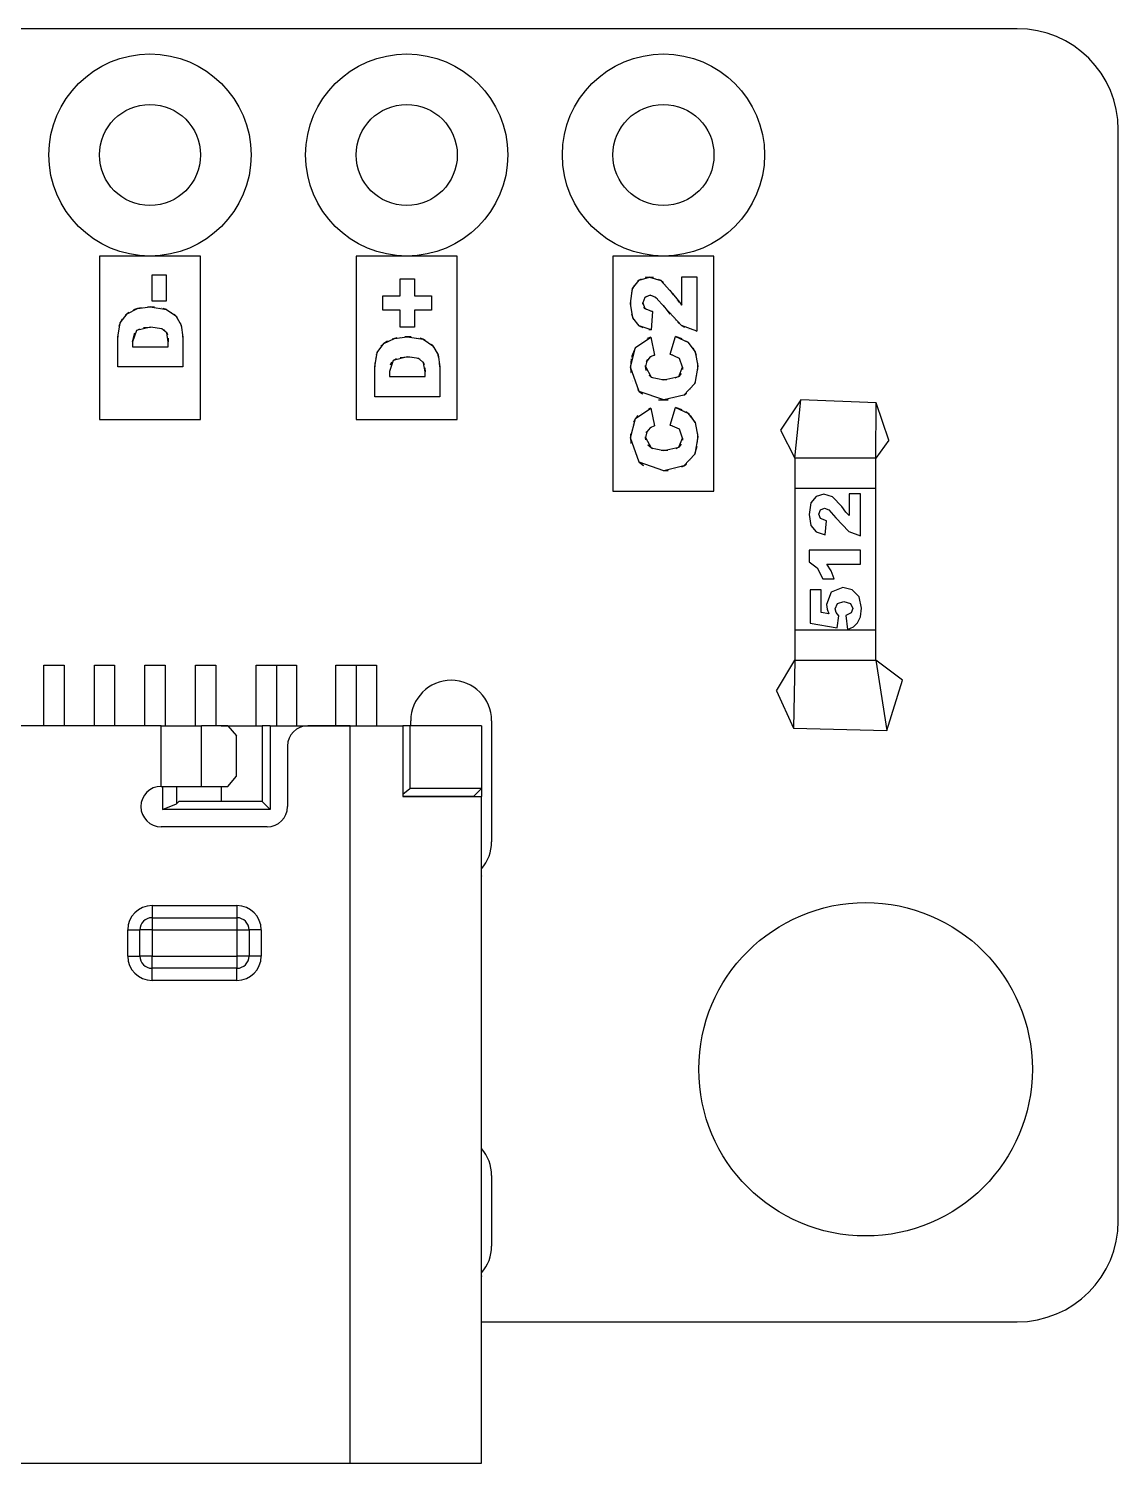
# Model space of a CAD drawing. Extents: x 0 to 21.7, y -1.4 to 12.8.
# Drawn here: x 10.92 to 21.7, y -1.4 to 12.8 of the extents above; entities that cross this region are included whole.
import ezdxf

# ---------------------------------------------------------------- set-up
doc = ezdxf.new("R2010")
doc.units = 0
doc.layers.get('0').update_dxf_attribs({"linetype": 'continuous'})

# ---------------------------------------------------------------- blocks, each defined once
blk = doc.blocks.new('FACEFEAT')
at = {"color": 0}
for p, q in [((20.7, 12.8), (1, 12.8)), ((21.7, 1), (21.7, 11.8)), ((12.62, 10.55), (11.62, 10.55)), ((11.62, 10.55), (11.62, 8.932)), ((12.62, 8.932), (12.62, 10.55)), ((15.16, 10.55), (14.16, 10.55)), ((14.16, 10.55), (14.16, 8.932)), ((15.16, 8.932), (15.16, 10.55)), ((16.7, 10.55), (16.7, 8.223)), ((17.7, 10.55), (16.7, 10.55)), ((17.7, 8.223), (17.7, 10.55)), ((12.142, 10.104), (12.142, 10.365)), ((12.142, 10.365), (12.28, 10.365)), ((12.28, 10.365), (12.28, 10.104)), ((14.595, 10.156), (14.595, 10.325)), ((14.595, 10.325), (14.737, 10.325)), ((14.737, 10.325), (14.737, 10.156)), ((17.383, 10.065), (17.383, 10.345)), ((17.383, 10.345), (17.529, 10.345)), ((17.529, 10.345), (17.529, 9.807)), ((12.28, 10.104), (12.142, 10.104)), ((14.425, 10.014), (14.425, 10.156)), ((14.425, 10.156), (14.595, 10.156)), ((14.737, 10.156), (14.905, 10.156)), ((14.905, 10.156), (14.905, 10.014)), ((14.595, 10.014), (14.425, 10.014)), ((14.595, 9.845), (14.595, 10.014)), ((14.905, 10.014), (14.737, 10.014)), ((14.737, 10.014), (14.737, 9.845)), ((17.093, 10), (17.079, 9.82)), ((14.737, 9.845), (14.595, 9.845)), ((11.801, 9.452), (11.801, 9.748)), ((11.947, 9.701), (11.947, 9.651)), ((12.3, 9.651), (12.3, 9.7)), ((12.446, 9.748), (12.446, 9.452)), ((17.074, 9.746), (17.113, 9.57)), ((17.265, 9.578), (17.318, 9.753)), ((11.947, 9.651), (12.3, 9.651)), ((12.446, 9.452), (11.801, 9.452)), ((14.343, 9.157), (14.343, 9.453)), ((14.489, 9.406), (14.489, 9.357)), ((14.841, 9.357), (14.841, 9.405)), ((14.988, 9.453), (14.988, 9.157)), ((14.489, 9.357), (14.841, 9.357)), ((14.988, 9.157), (14.343, 9.157)), ((18.5, 8.55), (18.559, 9.126)), ((19.3, 8.55), (19.304, 9.098)), ((17.074, 9.045), (17.113, 8.869)), ((17.265, 8.877), (17.318, 9.052)), ((11.62, 8.932), (12.62, 8.932)), ((14.16, 8.932), (15.16, 8.932)), ((19.3, 8.55), (18.5, 8.55)), ((18.5, 8.55), (18.5, 8.25)), ((19.3, 8.25), (19.3, 8.55)), ((19.3, 8.25), (18.5, 8.25)), ((18.5, 8.25), (18.5, 6.85)), ((19.3, 6.85), (19.3, 8.25)), ((16.7, 8.223), (17.7, 8.223)), ((19.037, 8.197), (19.037, 7.98)), ((19.15, 8.197), (19.037, 8.197)), ((19.15, 7.78), (19.15, 8.197)), ((18.801, 7.791), (18.812, 7.93)), ((19.15, 7.639), (18.641, 7.639)), ((18.641, 7.639), (18.641, 7.524)), ((19.15, 7.499), (19.15, 7.639)), ((18.817, 7.499), (19.15, 7.499)), ((18.65, 7.245), (18.65, 6.915)), ((18.761, 7.245), (18.65, 7.245)), ((18.761, 7.021), (18.761, 7.245)), ((18.776, 7.353), (18.889, 7.353)), ((18.836, 7.009), (18.761, 7.021)), ((18.919, 6.871), (18.936, 6.989)), ((19.005, 6.993), (19.02, 6.853)), ((18.5, 6.85), (19.3, 6.85)), ((18.5, 6.85), (18.5, 6.55)), ((18.65, 6.915), (18.919, 6.871)), ((19.3, 6.55), (19.3, 6.85)), ((18.5, 6.55), (18.485, 5.875)), ((18.5, 6.55), (19.3, 6.55)), ((19.3, 6.55), (19.409, 5.854)), ((11.07, 5.9), (11.07, 6.5)), ((11.07, 6.5), (11.27, 6.5)), ((11.27, 6.5), (11.27, 5.9)), ((11.57, 5.9), (11.57, 6.5)), ((11.57, 6.5), (11.77, 6.5)), ((11.77, 6.5), (11.77, 5.9)), ((12.07, 5.9), (12.07, 6.5)), ((12.07, 6.5), (12.27, 6.5)), ((12.27, 6.5), (12.27, 5.9)), ((12.57, 5.9), (12.57, 6.5)), ((12.57, 6.5), (12.77, 6.5)), ((12.77, 6.5), (12.77, 5.9)), ((13.17, 5.9), (13.17, 6.5)), ((13.17, 6.5), (13.37, 6.5)), ((13.37, 6.5), (13.57, 6.5)), ((13.37, 6.5), (13.37, 5.9)), ((13.57, 6.5), (13.57, 5.9)), ((13.96, 6.5), (14.16, 6.5)), ((13.96, 5.9), (13.96, 6.5)), ((14.16, 6.5), (14.36, 6.5)), ((14.16, 6.5), (14.16, 5.9)), ((14.36, 6.5), (14.36, 5.9)), ((12.23, 5.9), (9.62, 5.9)), ((12.23, 5.3), (12.23, 5.9)), ((12.89, 5.9), (12.63, 5.9)), ((12.63, 5.3), (12.63, 5.9)), ((12.825, 5.9), (13.23, 5.9)), ((13.31, 5.9), (13.23, 5.9)), ((13.23, 5.9), (13.23, 5.15)), ((13.31, 5.9), (14.1, 5.9)), ((13.31, 5.9), (13.31, 5.07)), ((14.1, 5.9), (13.68, 5.9)), ((14.1, -1.4), (14.1, 5.9)), ((14.692, 5.9), (14.62, 5.9)), ((14.62, 5.9), (14.62, 5.2)), ((14.692, 5.9), (14.692, 5.28)), ((14.7, 5.9), (14.7, 5.95)), ((15.4, 5.9), (15.4, 5.28)), ((15.4, 5.9), (15.4, 5.2)), ((15.5, 5.95), (15.5, 4.75)), ((12.976, 5.4), (12.976, 5.8)), ((13.48, 5.7), (13.48, 5.1)), ((12.245, 5.3), (12.245, 5.07)), ((12.382, 5.3), (12.382, 5.127)), ((12.63, 5.3), (12.89, 5.3)), ((12.825, 5.3), (12.825, 5.15)), ((15.4, 5.28), (15.32, 5.2)), ((12.245, 5.07), (12.382, 5.127)), ((12.382, 5.127), (12.405, 5.15)), ((13.23, 5.15), (12.405, 5.15)), ((13.31, 5.07), (13.23, 5.15)), ((15.4, -1.4), (15.4, 5.2)), ((13.31, 5.07), (12.245, 5.07)), ((13.28, 4.9), (12.23, 4.9)), ((12.14, 4.12), (12.98, 4.12)), ((12.14, 4), (12.98, 4)), ((11.9, 3.62), (11.9, 3.88)), ((12.02, 3.62), (12.02, 3.88)), ((12.14, 3.88), (12.14, 3.62)), ((12.14, 3.88), (12.98, 3.88)), ((12.98, 3.88), (12.98, 3.62)), ((13.1, 3.88), (13.1, 3.62)), ((13.22, 3.88), (13.22, 3.62)), ((12.14, 3.62), (12.98, 3.62)), ((12.98, 3.5), (12.14, 3.5)), ((12.98, 3.38), (12.14, 3.38)), ((15.5, 1.45), (15.5, 0.75)), ((15.4, 0), (20.7, 0)), ((7.75, -1.4), (14.1, -1.4))]:
    blk.add_line(p, q, dxfattribs=at)
for points in [[(16.873, 10.08), (16.894, 10.227)], [(16.894, 10.227), (16.883, 10.188)], [(16.894, 10.227), (16.961, 10.31)], [(16.914, 10.263), (16.894, 10.227)], [(16.961, 10.31), (16.944, 10.297)], [(16.961, 10.31), (17.061, 10.34)], [(16.979, 10.321), (16.961, 10.31)], [(17.061, 10.34), (17.02, 10.336)], [(17.101, 10.336), (17.061, 10.34)], [(17.061, 10.34), (17.173, 10.306)], [(17.119, 10.331), (17.119, 10.331)], [(17.151, 10.318), (17.151, 10.318)], [(17.173, 10.306), (17.152, 10.317)], [(17.2, 10.284), (17.173, 10.306)], [(17.173, 10.306), (17.291, 10.18)], [(17.202, 10.283), (17.202, 10.283)], [(17.215, 10.271), (17.215, 10.271)], [(17.216, 10.27), (17.216, 10.27)], [(17.216, 10.27), (17.216, 10.27)], [(17.229, 10.258), (17.229, 10.258)], [(16.873, 10.11), (16.873, 10.08)], [(16.878, 10.165), (16.878, 10.165)], [(16.883, 10.187), (16.883, 10.187)], [(17.017, 10.14), (16.996, 10.085)], [(16.997, 10.073), (16.996, 10.085)], [(16.996, 10.085), (17.017, 10.029)], [(17.067, 10.162), (17.017, 10.14)], [(17.017, 10.14), (17.032, 10.152)], [(17.056, 10.16), (17.067, 10.162)], [(17.067, 10.162), (17.087, 10.158)], [(17.125, 10.14), (17.067, 10.162)], [(17.114, 10.147), (17.125, 10.14)], [(17.125, 10.14), (17.14, 10.126)], [(17.213, 10.039), (17.125, 10.14)], [(17.291, 10.18), (17.267, 10.213)], [(17.301, 10.165), (17.291, 10.18)], [(17.291, 10.18), (17.344, 10.108)], [(17.344, 10.108), (17.337, 10.116)], [(17.357, 10.092), (17.344, 10.108)], [(17.344, 10.108), (17.383, 10.065)], [(11.825, 9.89), (11.893, 9.979)], [(11.876, 9.962), (11.876, 9.962)], [(11.893, 9.979), (11.877, 9.963)], [(11.893, 9.979), (11.997, 10.03)], [(11.912, 9.992), (11.893, 9.979)], [(11.942, 10.009), (11.942, 10.009)], [(11.957, 10.016), (11.957, 10.016)], [(11.997, 10.03), (11.958, 10.016)], [(11.997, 10.03), (12.122, 10.046)], [(12.037, 10.038), (11.997, 10.03)], [(12.122, 10.046), (12.096, 10.045)], [(12.163, 10.045), (12.122, 10.046)], [(12.122, 10.046), (12.282, 10.022)], [(12.214, 10.04), (12.214, 10.04)], [(12.231, 10.036), (12.231, 10.036)], [(12.231, 10.036), (12.231, 10.036)], [(12.233, 10.036), (12.233, 10.036)], [(12.249, 10.032), (12.249, 10.032)], [(12.282, 10.022), (12.251, 10.031)], [(12.282, 10.022), (12.282, 10.022)], [(12.282, 10.022), (12.377, 9.957)], [(12.335, 9.993), (12.335, 9.993)], [(12.359, 9.974), (12.359, 9.974)], [(12.359, 9.974), (12.359, 9.974)], [(12.377, 9.957), (12.36, 9.973)], [(12.391, 9.94), (12.377, 9.957)], [(12.377, 9.957), (12.429, 9.867)], [(16.873, 10.08), (16.874, 10.051)], [(16.896, 9.938), (16.873, 10.08)], [(16.879, 9.999), (16.879, 9.999)], [(16.883, 9.978), (16.883, 9.978)], [(16.884, 9.977), (16.896, 9.938)], [(17.017, 10.029), (17.005, 10.045)], [(17.031, 10.02), (17.017, 10.029)], [(17.017, 10.029), (17.093, 10)], [(17.093, 10), (17.073, 10.003)], [(17.197, 10.061), (17.213, 10.039)], [(17.213, 10.039), (17.263, 9.974)], [(17.379, 9.863), (17.213, 10.039)], [(17.383, 10.065), (17.375, 10.073)], [(11.801, 9.748), (11.825, 9.89)], [(11.807, 9.828), (11.807, 9.828)], [(11.825, 9.89), (11.813, 9.851)], [(11.813, 9.85), (11.813, 9.85)], [(11.845, 9.925), (11.825, 9.89)], [(11.854, 9.939), (11.854, 9.939)], [(11.985, 9.812), (11.947, 9.701)], [(12.126, 9.845), (11.985, 9.812)], [(11.985, 9.812), (12.019, 9.829)], [(12.055, 9.841), (12.126, 9.845)], [(12.238, 9.83), (12.126, 9.845)], [(12.238, 9.83), (12.262, 9.817)], [(12.286, 9.789), (12.238, 9.83)], [(12.278, 9.8), (12.286, 9.789)], [(12.41, 9.912), (12.41, 9.912)], [(12.421, 9.888), (12.421, 9.888)], [(12.421, 9.887), (12.421, 9.887)], [(12.429, 9.867), (12.422, 9.886)], [(12.434, 9.847), (12.429, 9.867)], [(12.429, 9.867), (12.446, 9.748)], [(12.442, 9.803), (12.442, 9.803)], [(16.896, 9.938), (16.905, 9.92)], [(16.961, 9.859), (16.896, 9.938)], [(16.906, 9.919), (16.906, 9.919)], [(16.923, 9.893), (16.923, 9.893)], [(16.924, 9.892), (16.924, 9.892)], [(16.944, 9.873), (16.944, 9.873)], [(16.945, 9.872), (16.961, 9.859)], [(16.961, 9.859), (16.997, 9.841)], [(17.079, 9.82), (16.961, 9.859)], [(17.054, 9.824), (17.079, 9.82)], [(17.303, 9.93), (17.303, 9.93)], [(17.32, 9.913), (17.32, 9.913)], [(17.321, 9.913), (17.321, 9.913)], [(17.323, 9.911), (17.323, 9.911)], [(17.34, 9.896), (17.34, 9.896)], [(17.342, 9.894), (17.379, 9.863)], [(17.379, 9.863), (17.407, 9.847)], [(17.529, 9.807), (17.379, 9.863)], [(17.409, 9.846), (17.409, 9.846)], [(17.451, 9.826), (17.451, 9.826)], [(17.453, 9.825), (17.453, 9.825)], [(17.525, 9.808), (17.525, 9.808)], [(17.528, 9.807), (17.529, 9.807)], [(11.802, 9.777), (11.801, 9.748)], [(11.947, 9.701), (11.97, 9.791)], [(12.286, 9.789), (12.292, 9.769)], [(12.3, 9.7), (12.286, 9.789)], [(12.299, 9.736), (12.3, 9.7)], [(12.445, 9.773), (12.445, 9.773)], [(12.446, 9.748), (12.445, 9.772)], [(14.366, 9.595), (14.435, 9.684)], [(14.435, 9.684), (14.405, 9.656)], [(14.435, 9.684), (14.538, 9.735)], [(14.469, 9.707), (14.435, 9.684)], [(14.483, 9.714), (14.483, 9.714)], [(14.538, 9.735), (14.516, 9.728)], [(14.538, 9.735), (14.663, 9.751)], [(14.563, 9.74), (14.538, 9.735)], [(14.6, 9.747), (14.6, 9.747)], [(14.641, 9.75), (14.641, 9.75)], [(14.663, 9.751), (14.642, 9.75)], [(14.704, 9.75), (14.663, 9.751)], [(14.663, 9.751), (14.823, 9.727)], [(14.755, 9.745), (14.755, 9.745)], [(14.772, 9.741), (14.772, 9.741)], [(14.773, 9.741), (14.773, 9.741)], [(14.774, 9.741), (14.774, 9.741)], [(14.79, 9.737), (14.79, 9.737)], [(14.823, 9.727), (14.792, 9.736)], [(14.844, 9.717), (14.823, 9.727)], [(14.823, 9.727), (14.919, 9.662)], [(14.876, 9.699), (14.876, 9.699)], [(14.903, 9.677), (14.903, 9.677)], [(14.919, 9.662), (14.904, 9.676)], [(14.932, 9.646), (14.919, 9.662)], [(14.919, 9.662), (14.97, 9.572)], [(16.922, 9.643), (17.074, 9.746)], [(16.985, 9.704), (16.985, 9.704)], [(17.034, 9.731), (17.034, 9.731)], [(17.036, 9.731), (17.036, 9.731)], [(17.074, 9.746), (17.039, 9.732)], [(17.385, 9.73), (17.318, 9.753)], [(17.318, 9.753), (17.44, 9.697)], [(17.407, 9.718), (17.407, 9.718)], [(17.44, 9.697), (17.423, 9.708)], [(17.459, 9.681), (17.44, 9.697)], [(17.44, 9.697), (17.515, 9.603)], [(14.343, 9.453), (14.366, 9.595)], [(14.349, 9.533), (14.349, 9.533)], [(14.352, 9.549), (14.352, 9.549)], [(14.352, 9.549), (14.352, 9.549)], [(14.366, 9.595), (14.357, 9.567)], [(14.357, 9.566), (14.357, 9.566)], [(14.377, 9.615), (14.366, 9.595)], [(14.527, 9.517), (14.489, 9.406)], [(14.667, 9.551), (14.527, 9.517)], [(14.527, 9.517), (14.56, 9.534)], [(14.596, 9.546), (14.667, 9.551)], [(14.667, 9.551), (14.712, 9.549)], [(14.779, 9.536), (14.667, 9.551)], [(14.768, 9.539), (14.779, 9.536)], [(14.779, 9.536), (14.791, 9.529)], [(14.827, 9.494), (14.779, 9.536)], [(14.951, 9.618), (14.951, 9.618)], [(14.962, 9.593), (14.962, 9.593)], [(14.963, 9.592), (14.963, 9.592)], [(14.97, 9.572), (14.963, 9.591)], [(14.976, 9.549), (14.97, 9.572)], [(14.97, 9.572), (14.988, 9.453)], [(16.873, 9.451), (16.922, 9.643)], [(16.879, 9.532), (16.873, 9.451)], [(16.881, 9.544), (16.881, 9.544)], [(16.881, 9.543), (16.881, 9.543)], [(16.881, 9.542), (16.881, 9.542)], [(16.881, 9.542), (16.881, 9.542)], [(16.881, 9.541), (16.881, 9.541)], [(16.882, 9.549), (16.882, 9.549)], [(16.882, 9.548), (16.882, 9.548)], [(16.882, 9.547), (16.882, 9.547)], [(16.882, 9.546), (16.882, 9.546)], [(16.882, 9.545), (16.882, 9.545)], [(16.922, 9.643), (16.883, 9.551)], [(16.883, 9.55), (16.883, 9.55)], [(16.924, 9.645), (16.922, 9.643)], [(17.07, 9.551), (17.034, 9.51)], [(17.034, 9.51), (17.045, 9.527)], [(17.061, 9.544), (17.07, 9.551)], [(17.113, 9.57), (17.07, 9.551)], [(17.07, 9.551), (17.078, 9.556)], [(17.103, 9.567), (17.113, 9.57)], [(17.265, 9.578), (17.29, 9.571)], [(17.358, 9.535), (17.265, 9.578)], [(17.39, 9.449), (17.358, 9.535)], [(17.484, 9.654), (17.484, 9.654)], [(17.515, 9.603), (17.495, 9.639)], [(17.495, 9.639), (17.495, 9.639)], [(17.528, 9.564), (17.515, 9.603)], [(17.515, 9.603), (17.54, 9.46)], [(17.528, 9.563), (17.528, 9.563)], [(17.533, 9.54), (17.533, 9.54)], [(14.344, 9.494), (14.343, 9.453)], [(14.498, 9.472), (14.514, 9.501)], [(14.818, 9.507), (14.827, 9.494)], [(14.827, 9.494), (14.833, 9.477)], [(14.841, 9.405), (14.827, 9.494)], [(14.84, 9.443), (14.841, 9.405)], [(14.988, 9.453), (14.985, 9.494)], [(16.873, 9.451), (16.876, 9.398)], [(16.959, 9.21), (16.873, 9.451)], [(16.877, 9.394), (16.877, 9.394)], [(16.877, 9.392), (16.877, 9.392)], [(17.034, 9.51), (17.022, 9.456)], [(17.022, 9.456), (17.023, 9.467)], [(17.028, 9.416), (17.022, 9.456)], [(17.022, 9.456), (17.077, 9.352)], [(17.03, 9.501), (17.034, 9.51)], [(17.036, 9.396), (17.036, 9.396)], [(17.351, 9.357), (17.39, 9.449)], [(17.376, 9.388), (17.351, 9.357)], [(17.39, 9.449), (17.388, 9.428)], [(17.54, 9.46), (17.509, 9.289)], [(17.54, 9.46), (17.539, 9.49)], [(17.539, 9.425), (17.54, 9.46)], [(16.894, 9.314), (16.894, 9.314)], [(16.895, 9.312), (16.895, 9.312)], [(16.942, 9.233), (16.942, 9.233)], [(17.056, 9.371), (17.056, 9.371)], [(17.057, 9.37), (17.057, 9.37)], [(17.077, 9.352), (17.058, 9.369)], [(17.101, 9.341), (17.077, 9.352)], [(17.077, 9.352), (17.204, 9.325)], [(17.204, 9.325), (17.183, 9.325)], [(17.204, 9.325), (17.351, 9.357)], [(17.235, 9.325), (17.204, 9.325)], [(17.351, 9.357), (17.314, 9.34)], [(17.509, 9.289), (17.402, 9.174)], [(17.508, 9.286), (17.508, 9.286)], [(17.509, 9.289), (17.516, 9.308)], [(17.509, 9.289), (17.509, 9.289)], [(17.517, 9.312), (17.517, 9.312)], [(17.517, 9.31), (17.517, 9.31)], [(17.532, 9.364), (17.532, 9.364)], [(16.944, 9.23), (16.944, 9.23)], [(16.947, 9.227), (16.959, 9.21)], [(16.959, 9.21), (16.992, 9.186)], [(17.205, 9.125), (16.959, 9.21)], [(16.995, 9.184), (16.995, 9.184)], [(16.997, 9.183), (16.997, 9.183)], [(17.151, 9.128), (17.205, 9.125)], [(17.402, 9.174), (17.205, 9.125)], [(17.205, 9.125), (17.246, 9.127)], [(17.249, 9.127), (17.249, 9.127)], [(17.251, 9.127), (17.251, 9.127)], [(17.313, 9.137), (17.313, 9.137)], [(17.401, 9.173), (17.402, 9.174)], [(17.402, 9.174), (17.428, 9.192)], [(17.43, 9.193), (17.43, 9.193)], [(17.431, 9.194), (17.431, 9.194)], [(17.467, 9.226), (17.467, 9.226)], [(17.468, 9.228), (17.468, 9.228)], [(18.559, 9.126), (18.359, 8.825)], [(19.304, 9.098), (18.559, 9.126)], [(19.429, 8.728), (19.304, 9.098)], [(16.922, 8.942), (17.074, 9.045)], [(16.948, 8.97), (16.922, 8.942)], [(16.986, 9.003), (16.986, 9.003)], [(17.049, 9.036), (17.049, 9.036)], [(17.052, 9.037), (17.052, 9.037)], [(17.074, 9.045), (17.054, 9.038)], [(17.385, 9.029), (17.318, 9.052)], [(17.318, 9.052), (17.44, 8.996)], [(17.407, 9.017), (17.407, 9.017)], [(17.44, 8.996), (17.423, 9.007)], [(17.459, 8.98), (17.44, 8.996)], [(17.44, 8.996), (17.515, 8.902)], [(17.515, 8.902), (17.469, 8.971)], [(16.873, 8.75), (16.922, 8.942)], [(16.885, 8.86), (16.885, 8.86)], [(16.893, 8.882), (16.893, 8.882)], [(16.893, 8.881), (16.893, 8.881)], [(16.903, 8.904), (16.903, 8.904)], [(16.922, 8.942), (16.904, 8.906)], [(17.034, 8.809), (17.022, 8.755)], [(17.03, 8.799), (17.034, 8.809)], [(17.07, 8.85), (17.034, 8.809)], [(17.113, 8.869), (17.07, 8.85)], [(17.07, 8.85), (17.078, 8.855)], [(17.113, 8.869), (17.113, 8.869)], [(17.265, 8.877), (17.29, 8.87)], [(17.358, 8.835), (17.265, 8.877)], [(17.39, 8.748), (17.358, 8.835)], [(17.515, 8.902), (17.515, 8.902)], [(17.515, 8.902), (17.54, 8.759)], [(17.534, 8.838), (17.534, 8.838)], [(18.359, 8.825), (18.5, 8.55)], [(16.875, 8.791), (16.873, 8.75)], [(16.873, 8.75), (16.876, 8.697)], [(16.959, 8.509), (16.873, 8.75)], [(16.877, 8.694), (16.877, 8.694)], [(16.877, 8.691), (16.877, 8.691)], [(17.022, 8.755), (17.022, 8.76)], [(17.025, 8.73), (17.022, 8.755)], [(17.022, 8.755), (17.077, 8.651)], [(17.041, 8.687), (17.041, 8.687)], [(17.077, 8.651), (17.047, 8.679)], [(17.047, 8.679), (17.047, 8.679)], [(17.351, 8.657), (17.39, 8.748)], [(17.376, 8.688), (17.351, 8.657)], [(17.39, 8.748), (17.388, 8.727)], [(17.54, 8.759), (17.509, 8.588)], [(17.509, 8.588), (17.533, 8.669)], [(17.535, 8.682), (17.535, 8.682)], [(17.535, 8.68), (17.535, 8.68)], [(17.535, 8.679), (17.535, 8.679)], [(17.538, 8.712), (17.54, 8.759)], [(17.538, 8.707), (17.538, 8.711)], [(17.539, 8.791), (17.539, 8.791)], [(17.54, 8.759), (17.539, 8.789)], [(19.429, 8.728), (19.3, 8.55)], [(16.894, 8.613), (16.894, 8.613)], [(17.095, 8.643), (17.077, 8.651)], [(17.077, 8.651), (17.204, 8.624)], [(17.204, 8.624), (17.177, 8.625)], [(17.204, 8.624), (17.351, 8.657)], [(17.244, 8.625), (17.204, 8.624)], [(17.351, 8.657), (17.323, 8.643)], [(17.509, 8.588), (17.402, 8.473)], [(17.467, 8.525), (17.467, 8.525)], [(17.468, 8.527), (17.468, 8.527)], [(17.508, 8.585), (17.508, 8.585)], [(17.509, 8.588), (17.509, 8.588)], [(16.959, 8.509), (17.003, 8.478)], [(17.205, 8.424), (16.959, 8.509)], [(16.959, 8.509), (16.959, 8.509)], [(17.005, 8.476), (17.005, 8.476)], [(17.034, 8.459), (17.034, 8.459)], [(17.035, 8.459), (17.035, 8.459)], [(17.402, 8.473), (17.205, 8.424)], [(17.205, 8.424), (17.246, 8.426)], [(17.205, 8.424), (17.205, 8.424)], [(17.249, 8.426), (17.249, 8.426)], [(17.251, 8.427), (17.251, 8.427)], [(17.313, 8.436), (17.313, 8.436)], [(17.316, 8.437), (17.316, 8.437)], [(17.381, 8.462), (17.381, 8.462)], [(17.383, 8.464), (17.402, 8.473)], [(17.402, 8.473), (17.428, 8.491)], [(17.43, 8.492), (17.43, 8.492)], [(17.431, 8.494), (17.431, 8.494)], [(18.658, 8.106), (18.641, 7.992)], [(18.71, 8.17), (18.658, 8.106)], [(18.787, 8.194), (18.71, 8.17)], [(18.874, 8.167), (18.787, 8.194)], [(18.966, 8.07), (18.874, 8.167)], [(18.641, 7.992), (18.659, 7.882)], [(18.737, 7.996), (18.753, 8.038)], [(18.753, 7.952), (18.737, 7.996)], [(18.753, 8.038), (18.792, 8.055)], [(18.812, 7.93), (18.753, 7.952)], [(18.792, 8.055), (18.837, 8.038)], [(18.837, 8.038), (18.905, 7.96)], [(18.905, 7.96), (19.034, 7.824)], [(19.006, 8.013), (18.966, 8.07)], [(19.037, 7.98), (19.006, 8.013)], [(18.659, 7.882), (18.71, 7.821)], [(18.71, 7.821), (18.801, 7.791)], [(19.034, 7.824), (19.15, 7.78)], [(18.641, 7.524), (18.721, 7.463)], [(18.721, 7.463), (18.776, 7.353)], [(18.859, 7.433), (18.817, 7.499)], [(18.889, 7.353), (18.859, 7.433)], [(18.974, 7.269), (18.859, 7.222)], [(19.067, 7.245), (18.974, 7.269)], [(19.135, 7.176), (19.067, 7.245)], [(18.859, 7.222), (18.814, 7.1)], [(18.814, 7.1), (18.82, 7.055)], [(18.9, 7.059), (18.921, 7.11)], [(18.921, 7.11), (18.986, 7.129)], [(18.986, 7.129), (19.052, 7.11)], [(19.052, 7.11), (19.074, 7.062)], [(19.159, 7.063), (19.135, 7.176)], [(18.82, 7.055), (18.836, 7.009)], [(18.91, 7.02), (18.9, 7.059)], [(18.936, 6.989), (18.91, 7.02)], [(19.056, 7.017), (19.005, 6.993)], [(19.074, 7.062), (19.056, 7.017)], [(19.121, 6.919), (19.149, 6.979)], [(19.149, 6.979), (19.159, 7.063)], [(19.02, 6.853), (19.079, 6.879)], [(19.079, 6.879), (19.121, 6.919)], [(18.32, 6.246), (18.5, 6.55)], [(19.564, 6.353), (19.3, 6.55)], [(19.409, 5.854), (19.564, 6.353)], [(18.32, 6.246), (18.485, 5.875)], [(12.23, 5.9), (12.63, 5.9)], [(12.89, 5.9), (12.976, 5.8)], [(14.1, 5.9), (14.62, 5.9)], [(15.4, 5.9), (14.692, 5.9)], [(18.485, 5.875), (19.409, 5.854)], [(12.89, 5.3), (12.976, 5.4)], [(12.23, 5.3), (12.63, 5.3)], [(14.62, 5.224), (14.692, 5.28)], [(15.4, 5.28), (14.692, 5.28)], [(15.32, 5.2), (14.62, 5.2)], [(14.62, 5.2), (15.4, 5.2)], [(15.4, 4.416), (15.399, 4.41)], [(12.14, 4.12), (12.14, 4)], [(12.98, 4.12), (12.98, 4)], [(12.14, 4), (12.14, 3.88)], [(12.98, 4), (12.98, 3.88)], [(11.9, 3.88), (12.02, 3.88)], [(12.14, 3.88), (12.02, 3.88)], [(12.98, 3.88), (13.1, 3.88)], [(13.22, 3.88), (13.1, 3.88)], [(11.9, 3.62), (12.02, 3.62)], [(12.14, 3.62), (12.02, 3.62)], [(12.14, 3.5), (12.14, 3.62)], [(12.98, 3.62), (12.98, 3.5)], [(13.1, 3.62), (12.98, 3.62)], [(13.22, 3.62), (13.1, 3.62)], [(12.14, 3.38), (12.14, 3.5)], [(12.98, 3.38), (12.98, 3.5)], [(15.4, 0.457), (15.399, 0.45)], [(14.1, -1.4), (15.4, -1.4)]]:
    blk.add_lwpolyline(points, dxfattribs=at)
for centre, radius in [((12.12, 11.55), 1), ((14.66, 11.55), 1), ((17.2, 11.55), 1), ((12.12, 11.55), 0.5), ((14.66, 11.55), 0.5), ((17.2, 11.55), 0.5), ((19.2, 2.5), 1.65)]:
    blk.add_circle(centre, radius, dxfattribs=at)
for centre, radius, start, end in [((20.7, 11.8), 1, 0, 90), ((15.1, 5.95), 0.4, 0, 180), ((13.68, 5.7), 0.2, 90, -180), ((12.23, 5.1), 0.2, 90, -90), ((13.28, 5.1), 0.2, -90, 0), ((15.1, 4.75), 0.4, -41.4096, 0), ((12.14, 3.88), 0.24, 90, -180), ((12.98, 3.88), 0.24, 0, 90), ((12.14, 3.88), 0.12, 90, -180), ((12.98, 3.88), 0.12, 0, 90), ((12.14, 3.62), 0.24, -180, -90), ((12.14, 3.62), 0.12, -180, -90), ((12.98, 3.62), 0.12, -90, 0), ((12.98, 3.62), 0.24, -90, 0), ((15.1, 1.45), 0.4, 0, 41.4096), ((20.7, 1), 1, -90, 0), ((15.1, 0.75), 0.4, -41.4096, 0)]:
    blk.add_arc(centre, radius, start, end, dxfattribs=at)

msp = doc.modelspace()

# ---------------------------------------------------------------- block references
at = {"color": 0}
msp.add_blockref('FACEFEAT', (0, 0), dxfattribs=at)

doc.saveas('drawing.dxf')
